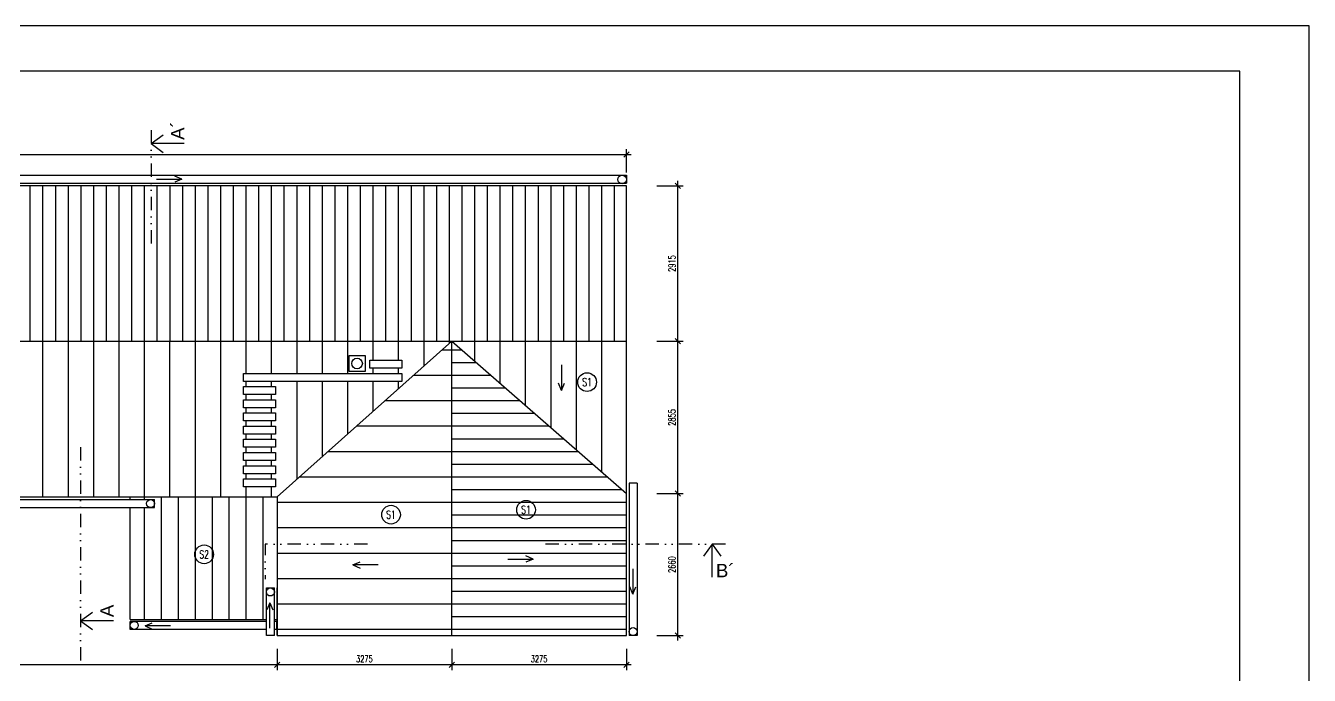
# Model space of a CAD drawing. Header units: millimetres. Extents: x 462666 to 1244237, y 2328025 to 3795663.
# Drawn here: x 1080763 to 1104828, y 2800842 to 2813016 of the extents above; entities that cross this region are included whole.
import ezdxf
from ezdxf.enums import TextEntityAlignment as Align

# ---------------------------------------------------------------- set-up
doc = ezdxf.new("R2010")
doc.units = ezdxf.units.MM
doc.linetypes.add('DIVIDE2', pattern=[0.625, 0.25, -0.125, 0, -0.125, 0, -0.125])
for name, color, linetype in [('KOTY', 96, 'Continuous'), ('MUR_POH', 64, 'Continuous'), ('MUR_REZ', 3, 'Continuous'), ('NAB_ZAR', 14, 'Continuous'), ('PLO_LIN', 6, 'Continuous'), ('POP', 7, 'Continuous'), ('RAM_100', 160, 'Continuous'), ('TXT_50', 50, 'Continuous'), ('TXT_50_MIESTN', 7, 'Continuous')]:
    doc.layers.add(name, color=color, linetype=linetype)
doc.styles.add('ARIAL', font='arial.ttf', dxfattribs={"height": 250})
doc.styles.add('ROMANS', font='arial.ttf', dxfattribs={"width": 0.85})
doc.styles.add('SIMPLEX', font='SIMPLEX.SHX', dxfattribs={"width": 0.7})
doc.styles.add('SIMPLEX.SHX', font='SIMPLEX.SHX', dxfattribs={"width": 0.7})
doc.dimstyles.new('PAJO1-studia', dxfattribs={"dimtxt": 160, "dimasz": 100, "dimexe": 100, "dimexo": 250, "dimgap": 45, "dimtad": 1, "dimdec": 0, "dimrnd": 5, "dimtxsty": 'ROMANS', "dimblk": 'OBLIQUE', "dimcen": 200, "dimdle": 90, "dimadec": 0, "dimazin": 0, "dimtfac": 1, "dimtdec": 0, "dimtmove": 1, "dimatfit": 3, "dimfxl": 1, "dimarcsym": 0})

# ---------------------------------------------------------------- blocks, each defined once
blk = doc.blocks.new('Z_RAM_A_3_hp 1220')
at = {"layer": 'POP', "linetype": 'Continuous'}
blk.add_lwpolyline([(-288.5, -408), (-6.5, -408), (-6.5, -13), (-288.5, -13)], close=True, dxfattribs=at)
at = {"layer": 'RAM_100', "linetype": 'Continuous'}
for points in [[(-297, -420), (0, -420), (0, 0), (-297, 0)], [(-288.5, -13), (-288.5, -408), (-6.5, -408), (-6.5, -13)]]:
    blk.add_lwpolyline(points, close=True, dxfattribs=at)
blk = doc.blocks.new('_OBLIQUE')
at = {"color": 0, "linetype": 'ByBlock'}
blk.add_line((-0.5, -0.5), (0.5, 0.5), dxfattribs=at)
blk = doc.blocks.new('*D327')
at = {"layer": 'Defpoints', "color": 0}
for p in [(1092025, 2810601), (1067003, 2810017), (1092025, 2810017)]:
    blk.add_point(p, dxfattribs=at)
at = {"layer": 'KOTY', "color": 0, "lineweight": -2}
for p, q in [((1066913, 2810601), (1092115, 2810601)), ((1067003, 2810267), (1067003, 2810701)), ((1092025, 2810267), (1092025, 2810701))]:
    blk.add_line(p, q, dxfattribs=at)
at = {"layer": 'KOTY', "color": 0, "lineweight": -2, "xscale": 100, "yscale": 100, "zscale": 100, "rotation": 180}
blk.add_blockref('_OBLIQUE', (1067003, 2810601), dxfattribs=at)
at = {"layer": 'KOTY', "color": 0, "lineweight": -2, "xscale": 100, "yscale": 100, "zscale": 100}
blk.add_blockref('_OBLIQUE', (1092025, 2810601), dxfattribs=at)
at = {"layer": 'KOTY', "color": 0, "insert": (1079514, 2810711), "char_height": 130, "attachment_point": 5, "style": 'SIMPLEX'}
blk.add_mtext('25020', dxfattribs=at)
blk = doc.blocks.new('*D328')
at = {"layer": 'Defpoints', "color": 0}
for p in [(1088750, 2801587), (1092025, 2801587), (1088750, 2801041)]:
    blk.add_point(p, dxfattribs=at)
at = {"layer": 'KOTY', "color": 0, "lineweight": -2}
for p, q in [((1088750, 2801337), (1088750, 2800941)), ((1092025, 2801337), (1092025, 2800941)), ((1092115, 2801041), (1088660, 2801041))]:
    blk.add_line(p, q, dxfattribs=at)
at = {"layer": 'KOTY', "color": 0, "lineweight": -2, "xscale": 100, "yscale": 100, "zscale": 100, "rotation": 180}
blk.add_blockref('_OBLIQUE', (1088750, 2801041), dxfattribs=at)
at = {"layer": 'KOTY', "color": 0, "lineweight": -2, "xscale": 100, "yscale": 100, "zscale": 100}
blk.add_blockref('_OBLIQUE', (1092025, 2801041), dxfattribs=at)
at = {"layer": 'KOTY', "color": 0, "insert": (1090388, 2801151), "char_height": 130, "attachment_point": 5, "style": 'SIMPLEX'}
blk.add_mtext('3275', dxfattribs=at)
blk = doc.blocks.new('*D329')
at = {"layer": 'Defpoints', "color": 0}
for p in [(1085475, 2801587), (1088750, 2801587), (1085475, 2801041)]:
    blk.add_point(p, dxfattribs=at)
at = {"layer": 'KOTY', "color": 0, "lineweight": -2}
for p, q in [((1085475, 2801337), (1085475, 2800941)), ((1088750, 2801337), (1088750, 2800941)), ((1088840, 2801041), (1085385, 2801041))]:
    blk.add_line(p, q, dxfattribs=at)
at = {"layer": 'KOTY', "color": 0, "lineweight": -2, "xscale": 100, "yscale": 100, "zscale": 100, "rotation": 180}
blk.add_blockref('_OBLIQUE', (1085475, 2801041), dxfattribs=at)
at = {"layer": 'KOTY', "color": 0, "lineweight": -2, "xscale": 100, "yscale": 100, "zscale": 100}
blk.add_blockref('_OBLIQUE', (1088750, 2801041), dxfattribs=at)
at = {"layer": 'KOTY', "color": 0, "insert": (1087113, 2801151), "char_height": 130, "attachment_point": 5, "style": 'SIMPLEX'}
blk.add_mtext('3275', dxfattribs=at)
blk = doc.blocks.new('*D330')
at = {"layer": 'Defpoints', "color": 0}
for p in [(1067003, 2801565), (1085475, 2801587), (1067003, 2801041)]:
    blk.add_point(p, dxfattribs=at)
at = {"layer": 'KOTY', "color": 0, "lineweight": -2}
for p, q in [((1067003, 2801315), (1067003, 2800941)), ((1085475, 2801337), (1085475, 2800941)), ((1085565, 2801041), (1066913, 2801041))]:
    blk.add_line(p, q, dxfattribs=at)
at = {"layer": 'KOTY', "color": 0, "lineweight": -2, "xscale": 100, "yscale": 100, "zscale": 100, "rotation": 180}
blk.add_blockref('_OBLIQUE', (1067003, 2801041), dxfattribs=at)
at = {"layer": 'KOTY', "color": 0, "lineweight": -2, "xscale": 100, "yscale": 100, "zscale": 100}
blk.add_blockref('_OBLIQUE', (1085475, 2801041), dxfattribs=at)
at = {"layer": 'KOTY', "color": 0, "insert": (1076239, 2801151), "char_height": 130, "attachment_point": 5, "style": 'SIMPLEX'}
blk.add_mtext('18470', dxfattribs=at)
blk = doc.blocks.new('*D333')
at = {"layer": 'Defpoints', "color": 0}
for p in [(1092348, 2804247), (1092989, 2804247), (1092348, 2801587)]:
    blk.add_point(p, dxfattribs=at)
at = {"layer": 'KOTY', "color": 0, "lineweight": -2}
for p, q in [((1092598, 2804247), (1093089, 2804247)), ((1092989, 2801497), (1092989, 2804337)), ((1092598, 2801587), (1093089, 2801587))]:
    blk.add_line(p, q, dxfattribs=at)
at = {"layer": 'KOTY', "color": 0, "lineweight": -2, "xscale": 100, "yscale": 100, "zscale": 100}
for p, rotation in [((1092989, 2804247), 90), ((1092989, 2801587), 270)]:
    blk.add_blockref('_OBLIQUE', p, dxfattribs=dict(at, rotation=rotation))
at = {"layer": 'KOTY', "color": 0, "insert": (1092879, 2802917), "char_height": 130, "attachment_point": 5, "rotation": 90, "style": 'SIMPLEX'}
blk.add_mtext('2660', dxfattribs=at)
blk = doc.blocks.new('*D334')
at = {"layer": 'Defpoints', "color": 0}
for p in [(1092348, 2807102), (1092989, 2807102), (1092348, 2804247)]:
    blk.add_point(p, dxfattribs=at)
at = {"layer": 'KOTY', "color": 0, "lineweight": -2}
for p, q in [((1092989, 2804157), (1092989, 2807192)), ((1092598, 2807102), (1093089, 2807102)), ((1092598, 2804247), (1093089, 2804247))]:
    blk.add_line(p, q, dxfattribs=at)
at = {"layer": 'KOTY', "color": 0, "lineweight": -2, "xscale": 100, "yscale": 100, "zscale": 100}
for p, rotation in [((1092989, 2807102), 90), ((1092989, 2804247), 270)]:
    blk.add_blockref('_OBLIQUE', p, dxfattribs=dict(at, rotation=rotation))
at = {"layer": 'KOTY', "color": 0, "insert": (1092879, 2805674), "char_height": 130, "attachment_point": 5, "rotation": 90, "style": 'SIMPLEX'}
blk.add_mtext('2855', dxfattribs=at)
blk = doc.blocks.new('*D335')
at = {"layer": 'Defpoints', "color": 0}
for p in [(1092348, 2810017), (1092989, 2810017), (1092348, 2807102)]:
    blk.add_point(p, dxfattribs=at)
at = {"layer": 'KOTY', "color": 0, "lineweight": -2}
for p, q in [((1092598, 2810017), (1093089, 2810017)), ((1092989, 2807012), (1092989, 2810107)), ((1092598, 2807102), (1093089, 2807102))]:
    blk.add_line(p, q, dxfattribs=at)
at = {"layer": 'KOTY', "color": 0, "lineweight": -2, "xscale": 100, "yscale": 100, "zscale": 100}
for p, rotation in [((1092989, 2810017), 90), ((1092989, 2807102), 270)]:
    blk.add_blockref('_OBLIQUE', p, dxfattribs=dict(at, rotation=rotation))
at = {"layer": 'KOTY', "color": 0, "insert": (1092879, 2808559), "char_height": 130, "attachment_point": 5, "rotation": 90, "style": 'SIMPLEX'}
blk.add_mtext('2915', dxfattribs=at)

msp = doc.modelspace()

# ---------------------------------------------------------------- hatches: boundary and pattern name
at = {"layer": 'MUR_POH', "linetype": 'ByBlock', "ltscale": 250}
h = msp.add_hatch(dxfattribs=at)
h.set_pattern_fill('ANSI31', color=8, scale=75, angle=45, style=0)
h.set_pattern_definition([(90, (0, 10879.64), (-238.125, 1e-14), [])])
h.paths.add_polyline_path([(1092025.2, 2807101.8), (1092025.2, 2810017), (1067002.7, 2810017), (1067002.7, 2807101.7)])
h = msp.add_hatch(dxfattribs=at)
h.set_pattern_fill('ANSI31', color=8, scale=150, angle=-45, style=0)
h.set_pattern_definition([(-1e-14, (0, 10879.64), (1e-13, 476.25), [])])
h.paths.add_polyline_path([(1088750.2, 2801586.7), (1088750.2, 2807101.8), (1085475.2, 2804186.6), (1085475.2, 2801586.7)])
h = msp.add_hatch(dxfattribs=at)
h.set_pattern_fill('ANSI31', color=8, scale=75, angle=-45, style=0)
h.set_pattern_definition([(-1e-14, (0, 10879.64), (6e-14, 238.125), [])])
h.paths.add_polyline_path([(1092025.2, 2804246.9), (1088750.2, 2807101.8), (1088750.2, 2801586.7), (1092025.2, 2801586.7)])

# ---------------------------------------------------------------- linework, layer by layer
at = {"layer": 'KOTY'}
for p, q in [((1083215.6, 2810141.5), (1083692.3, 2810141.5)), ((1083692.3, 2810141.5), (1083557.3, 2810199.1)), ((1083692.3, 2810141.5), (1083557.3, 2810083.9)), ((1090809.6, 2806659.4), (1090809.6, 2806182.7)), ((1090809.6, 2806182.7), (1090752, 2806317.7)), ((1090809.6, 2806182.7), (1090867.2, 2806317.7)), ((1090277.6, 2803021.7), (1090142.6, 2803079.3)), ((1086895.9, 2802909.7), (1087030.9, 2802967.3)), ((1087372.6, 2802909.7), (1086895.9, 2802909.7)), ((1086895.9, 2802909.7), (1087030.9, 2802852.1)), ((1089800.9, 2803021.7), (1090277.6, 2803021.7)), ((1090277.6, 2803021.7), (1090142.6, 2802964.1)), ((1092144.8, 2802839.4), (1092144.8, 2802362.7)), ((1092144.8, 2802362.7), (1092087.2, 2802497.7)), ((1092144.8, 2802362.7), (1092202.5, 2802497.7)), ((1085339.8, 2802202.3), (1085282.2, 2802067.3)), ((1085339.8, 2801725.6), (1085339.8, 2802202.3)), ((1085339.8, 2802202.3), (1085397.4, 2802067.3)), ((1083000.9, 2801767.6), (1083136, 2801825.2)), ((1083477.7, 2801767.6), (1083000.9, 2801767.6)), ((1083000.9, 2801767.6), (1083136, 2801710))]:
    msp.add_line(p, q, dxfattribs=at)
at = {"layer": 'MUR_POH', "color": 8, "linetype": 'ByBlock', "ltscale": 250}
for p, q in [((1081087.5, 2804186.6), (1081087.5, 2807101.8)), ((1081563.8, 2804186.6), (1081563.8, 2807101.8)), ((1082040, 2804186.6), (1082040, 2807101.8)), ((1082516.2, 2804186.6), (1082516.2, 2807101.8)), ((1082992.5, 2804186.6), (1082992.5, 2807101.8)), ((1083468.8, 2804186.6), (1083468.8, 2807101.8)), ((1083945, 2804186.6), (1083945, 2807101.8)), ((1084421.2, 2804186.6), (1084421.2, 2807101.8)), ((1084897.5, 2806500.4), (1084897.5, 2807101.8)), ((1085373.8, 2806500.4), (1085373.8, 2807101.8)), ((1085850, 2806500.4), (1085850, 2807101.8)), ((1086326.2, 2806500.4), (1086326.2, 2807101.8)), ((1086802.5, 2806500.4), (1086802.5, 2807101.8)), ((1087278.8, 2806747.4), (1087278.8, 2807101.8)), ((1087755, 2806747.4), (1087755, 2807101.8)), ((1088231.2, 2806639.9), (1088231.2, 2807101.8)), ((1088707.5, 2807063.8), (1088707.5, 2807101.8)), ((1089183.8, 2806723.9), (1089183.8, 2807101.8)), ((1089660, 2806308.7), (1089660, 2807101.8)), ((1090136.2, 2805893.6), (1090136.2, 2807101.8)), ((1090612.5, 2805478.4), (1090612.5, 2807101.8)), ((1091088.8, 2805063.3), (1091088.8, 2807101.8)), ((1091565, 2804648.1), (1091565, 2807101.8)), ((1087278.8, 2806500.4), (1087278.8, 2806597.4)), ((1087755, 2806500.4), (1087755, 2806597.4)), ((1084897.5, 2806253.3), (1084897.5, 2806350.4)), ((1085373.8, 2806253.3), (1085373.8, 2806350.4)), ((1085850, 2804520.3), (1085850, 2806350.4)), ((1086326.2, 2804944.2), (1086326.2, 2806350.4)), ((1086802.5, 2805368.1), (1086802.5, 2806350.4)), ((1087278.8, 2805792), (1087278.8, 2806350.4)), ((1087755, 2806216), (1087755, 2806350.4)), ((1084897.5, 2806006.2), (1084897.5, 2806103.3)), ((1085373.8, 2806006.2), (1085373.8, 2806103.3)), ((1084897.5, 2805759.1), (1084897.5, 2805856.2)), ((1085373.8, 2805759.1), (1085373.8, 2805856.2)), ((1084897.5, 2805512), (1084897.5, 2805609.1)), ((1085373.8, 2805512), (1085373.8, 2805609.1)), ((1084897.5, 2805265), (1084897.5, 2805362)), ((1085373.8, 2805265), (1085373.8, 2805362)), ((1084897.5, 2805017.9), (1084897.5, 2805115)), ((1085373.8, 2805017.9), (1085373.8, 2805115)), ((1084897.5, 2804770.8), (1084897.5, 2804867.9)), ((1085373.8, 2804770.8), (1085373.8, 2804867.9)), ((1084897.5, 2804523.7), (1084897.5, 2804620.8)), ((1085373.8, 2804523.7), (1085373.8, 2804620.8)), ((1084897.5, 2804186.6), (1084897.5, 2804373.7)), ((1085373.8, 2804186.6), (1085373.8, 2804373.7)), ((1082992.5, 2804136.6), (1082992.5, 2804186.6)), ((1083310, 2801886.7), (1083310, 2804186.6)), ((1083627.5, 2801886.7), (1083627.5, 2804186.6)), ((1083945, 2801886.7), (1083945, 2804186.6)), ((1084262.5, 2801886.7), (1084262.5, 2804186.6)), ((1084580, 2801886.7), (1084580, 2804186.6)), ((1084897.5, 2801886.7), (1084897.5, 2804186.6)), ((1085215, 2801886.7), (1085215, 2804186.6)), ((1082992.5, 2801886.7), (1082992.5, 2803986.6))]:
    msp.add_line(p, q, dxfattribs=at)
at = {"layer": 'MUR_POH', "color": 8, "linetype": 'ByBlock', "ltscale": 250, "flags": 128}
for points in [[(1067002.7, 2810217), (1092025.2, 2810217)], [(1067002.7, 2810067), (1092025.2, 2810067)], [(1092025.2, 2810217), (1092025.2, 2810067)], [(1092075.2, 2804444.9), (1092075.2, 2801586.7)], [(1092225.2, 2804444.9), (1092075.2, 2804444.9)], [(1092225.2, 2804444.9), (1092225.2, 2801586.7)], [(1067002.7, 2804136.6), (1083179.8, 2804136.6)], [(1082725.2, 2804136.6), (1082725.2, 2804186.6)], [(1083179.8, 2803986.6), (1083179.8, 2804136.6)], [(1067002.7, 2803986.6), (1083179.8, 2803986.6)], [(1085275.2, 2801586.7), (1085275.2, 2802478.9)], [(1085275.2, 2802478.9), (1085425.2, 2802478.9)], [(1085425.2, 2801586.7), (1085425.2, 2802478.9)], [(1085475.2, 2801586.7), (1085475.2, 2802478.9)], [(1082724.4, 2801703), (1082724.4, 2801853)], [(1085275.2, 2801853), (1082724.4, 2801853)], [(1085425.2, 2801886.7), (1085475.2, 2801886.7)], [(1085466.8, 2801853), (1085425.2, 2801853)], [(1085466.8, 2801853), (1085466.8, 2801703)], [(1085275.2, 2801703), (1082724.4, 2801703)], [(1085466.8, 2801703), (1085425.2, 2801703)], [(1085425.2, 2801586.7), (1085275.2, 2801586.7)], [(1092225.2, 2801586.7), (1092075.2, 2801586.7)]]:
    msp.add_lwpolyline(points, dxfattribs=at)
for points in [[(1087214.2, 2806747.4), (1087814.2, 2806747.4), (1087814.2, 2806597.4), (1087214.2, 2806597.4)], [(1084848.4, 2806500.4), (1087814.2, 2806500.4), (1087814.2, 2806350.4), (1084848.4, 2806350.4)], [(1084848.4, 2806253.3), (1085448.4, 2806253.3), (1085448.4, 2806103.3), (1084848.4, 2806103.3)], [(1084848.4, 2806006.2), (1085448.4, 2806006.2), (1085448.4, 2805856.2), (1084848.4, 2805856.2)], [(1084848.4, 2805759.1), (1085448.4, 2805759.1), (1085448.4, 2805609.1), (1084848.4, 2805609.1)], [(1084848.4, 2805512), (1085448.4, 2805512), (1085448.4, 2805362), (1084848.4, 2805362)], [(1084848.4, 2805265), (1085448.4, 2805265), (1085448.4, 2805115), (1084848.4, 2805115)], [(1084848.4, 2805017.9), (1085448.4, 2805017.9), (1085448.4, 2804867.9), (1084848.4, 2804867.9)], [(1084848.4, 2804770.8), (1085448.4, 2804770.8), (1085448.4, 2804620.8), (1084848.4, 2804620.8)], [(1084848.4, 2804523.7), (1085448.4, 2804523.7), (1085448.4, 2804373.7), (1084848.4, 2804373.7)]]:
    msp.add_lwpolyline(points, close=True, dxfattribs=at)
at = {"layer": 'MUR_POH', "color": 8, "linetype": 'ByBlock', "ltscale": 250}
for centre, radius in [((1091943.6, 2810135.4), 81.6), ((1083104.8, 2804061.6), 75), ((1085350.2, 2802403.9), 75), ((1082799.4, 2801778), 75), ((1092150.2, 2801661.7), 75)]:
    msp.add_circle(centre, radius, dxfattribs=at)
at = {"layer": 'MUR_REZ', "linetype": 'DIVIDE2', "ltscale": 1000, "flags": 128}
for points in [[(1083117.7, 2811057), (1083117.7, 2808822.5)], [(1081790.8, 2805118.7), (1081790.8, 2801094.5)], [(1087170.4, 2803299.3), (1085251.7, 2803299.3), (1085251.7, 2802646.1)], [(1093884.1, 2803299.3), (1090459.4, 2803299.3)]]:
    msp.add_lwpolyline(points, dxfattribs=at)
at = {"layer": 'MUR_REZ', "flags": 128}
for points in [[(1083737.1, 2810805.7), (1083117.7, 2810805.7), (1083339.7, 2810969.3)], [(1083737.1, 2810805.7), (1083117.7, 2810805.7), (1083339.7, 2810642)], [(1085475.2, 2804186.6), (1085475.2, 2801586.7), (1092025.2, 2801586.7), (1092025.2, 2810017), (1067002.7, 2810017), (1067002.7, 2804186.6), (1085475.2, 2804186.6)], [(1067002.7, 2807101.7), (1092025.2, 2807101.8)], [(1085475.2, 2804186.6), (1088750.2, 2807101.8)], [(1088750.2, 2807101.8), (1092025.2, 2804246.9)], [(1088750.2, 2801586.7), (1088750.2, 2807101.8)], [(1093632.8, 2802679.8), (1093632.8, 2803299.3), (1093469.1, 2803077.2)], [(1093632.8, 2802679.8), (1093632.8, 2803299.3), (1093796.4, 2803077.2)], [(1082411.5, 2801862.2), (1081790.8, 2801862.2), (1082012.9, 2802025.8)], [(1082411.5, 2801862.2), (1081790.8, 2801862.2), (1082012.9, 2801698.6)]]:
    msp.add_lwpolyline(points, dxfattribs=at)
msp.add_lwpolyline([(1086825.6, 2806536.6), (1086825.6, 2806836.6), (1087125.6, 2806836.6), (1087125.6, 2806536.6)], close=True, dxfattribs=at)
at = {"layer": 'NAB_ZAR'}
msp.add_circle((1086975.6, 2806686.6), 100, dxfattribs=at)
at = {"layer": 'PLO_LIN', "color": 252}
for points in [[(1082725.2, 2801886.7), (1082725.2, 2803986.6)], [(1082725.2, 2801886.7), (1085275.2, 2801886.7)]]:
    msp.add_lwpolyline(points, dxfattribs=at)
at = {"layer": 'TXT_50', "color": 252}
for centre in [(1091287.8, 2806337), (1087612.3, 2803852.6), (1090143.5, 2803944.3), (1084108.9, 2803109.4)]:
    msp.add_circle(centre, 175.2, dxfattribs=at)

# ---------------------------------------------------------------- block references
at = {"layer": 'MUR_POH', "ltscale": 0.3, "xscale": 100, "yscale": 100, "zscale": 100, "rotation": 270.0000000000635}
msp.add_blockref('Z_RAM_A_3_hp 1220', (1104827.7, 2783316.4), dxfattribs=at)

# ---------------------------------------------------------------- texts
at = {"layer": 'TXT_50', "color": 252, "style": 'SIMPLEX.SHX', "width": 0.7}
for s, p in [('S1', (1091287.8, 2806337)), ('S1', (1090143.5, 2803944.3)), ('S1', (1087612.3, 2803852.6)), ('S2', (1084108.9, 2803109.4))]:
    msp.add_text(s, height=150, dxfattribs=at).set_placement(p, align=Align.MIDDLE_CENTER)
at = {"layer": 'TXT_50_MIESTN', "style": 'ARIAL'}
for s, p in [('A´', (1083736.8, 2810876.4)), ('A', (1082409.9, 2801933))]:
    msp.add_text(s, height=250, rotation=90, dxfattribs=at).set_placement(p)
msp.add_text('B´', height=250, dxfattribs=at).set_placement((1093703.5, 2802680.2))

# ---------------------------------------------------------------- dimensions: what is measured, and where the dimension line sits
at = {"layer": 'KOTY'}
for base, p1, p2, picture, middle in [((1092025.2064, 2810601.0712), (1067002.7123, 2810016.9997), (1092025.2064, 2810016.9997), '*D327', (1079513.9594, 2810711.0712)), ((1067002.7123, 2801041.432), (1085475.2064, 2801586.6839), (1067002.7123, 2801565.2351), '*D330', (1076238.9594, 2801151.432)), ((1085475.2, 2801041.4), (1088750.2, 2801586.7), (1085475.2, 2801586.7), '*D329', (1087112.7, 2801151.4)), ((1088750.2, 2801041.4), (1092025.2, 2801586.7), (1088750.2, 2801586.7), '*D328', (1090387.7, 2801151.4))]:
    dim = msp.add_linear_dim(base=base, p1=p1, p2=p2, dimstyle='PAJO1-studia', override={"dimtxt": 130, "dimtxsty": 'SIMPLEX'}, dxfattribs=at)
    dim.commit()
    dim.dimension.update_dxf_attribs({"geometry": picture, "text_midpoint": middle})
for base, p1, p2, picture, middle in [((1092989, 2810017), (1092348.3, 2807101.8), (1092348.3, 2810017), '*D335', (1092879, 2808559.4)), ((1092989, 2807101.8), (1092348.3, 2804246.9), (1092348.3, 2807101.8), '*D334', (1092879, 2805674.4)), ((1092989, 2804246.9), (1092348.3, 2801586.7), (1092348.3, 2804246.9), '*D333', (1092879, 2802916.8))]:
    dim = msp.add_linear_dim(base=base, p1=p1, p2=p2, angle=90, dimstyle='PAJO1-studia', override={"dimtxt": 130, "dimtxsty": 'SIMPLEX'}, dxfattribs=at)
    dim.commit()
    dim.dimension.update_dxf_attribs({"geometry": picture, "text_midpoint": middle})

doc.saveas('drawing.dxf')
